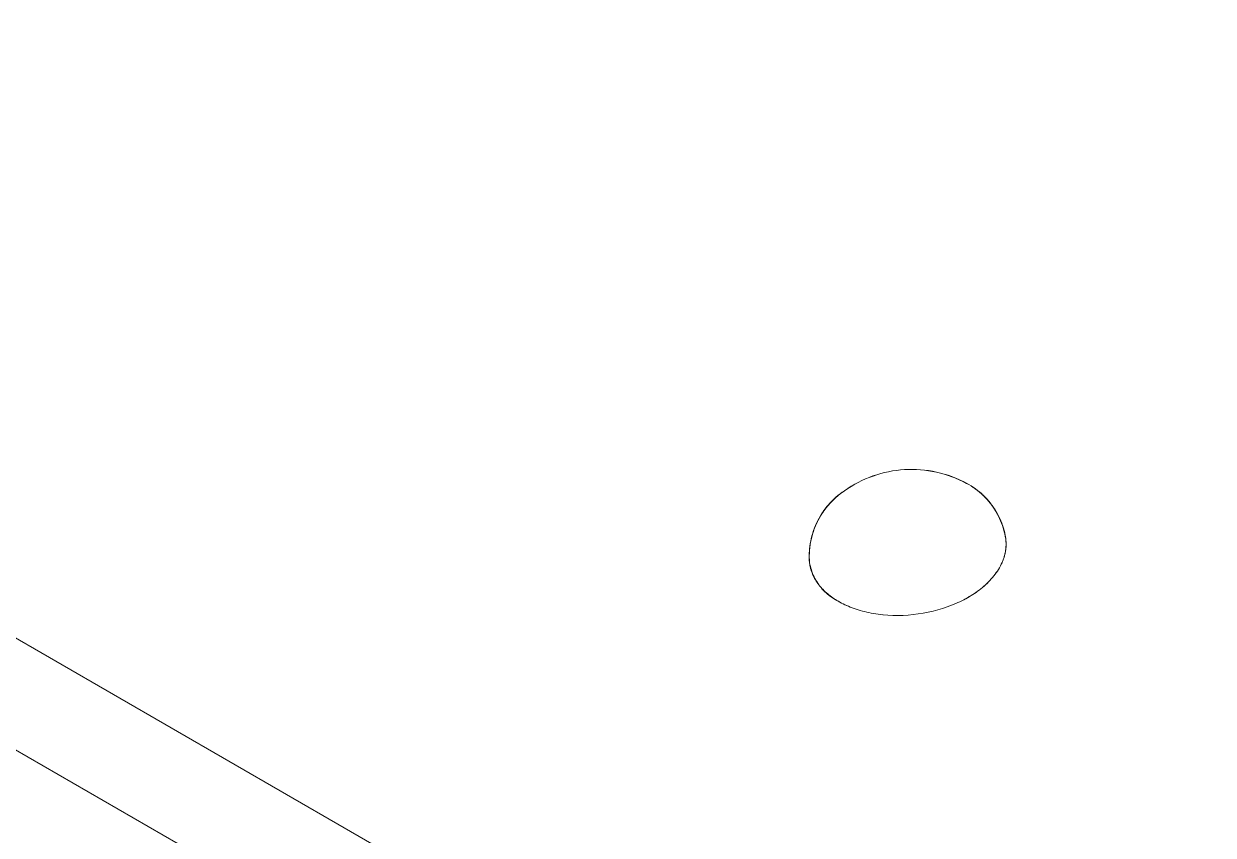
# Model space of a CAD drawing. Header units: inches. Extents: x -4 to 147, y -1 to 99.
# Drawn here: x 103.695 to 106.503, y 57.989 to 59.906 of the extents above; entities that cross this region are included whole.
import ezdxf

# ---------------------------------------------------------------- set-up
doc = ezdxf.new("R2010")
doc.units = ezdxf.units.IN
doc.layers.add('ZANO_R', color=7, linetype='Continuous', lineweight=0)

msp = doc.modelspace()

# ---------------------------------------------------------------- linework, layer by layer
at = {"layer": 'ZANO_R'}
for p, q in [((101.16191, 59.90562), (140.32734, 37.29345)), ((100.96461, 59.75549), (107.34493, 56.07181)), ((105.70009, 58.83736), (105.70911, 58.84037)), ((105.70009, 58.83736), (105.70911, 58.84037)), ((105.70009, 58.83736), (105.70911, 58.84037)), ((105.70009, 58.83736), (105.70911, 58.84037)), ((105.70027, 58.83731), (105.70928, 58.84032)), ((105.70027, 58.83731), (105.70928, 58.84032)), ((105.70911, 58.84037), (105.71823, 58.84306)), ((105.70911, 58.84037), (105.71823, 58.84306)), ((105.70911, 58.84037), (105.71823, 58.84306)), ((105.70911, 58.84037), (105.71823, 58.84306)), ((105.70928, 58.84032), (105.7184, 58.84301)), ((105.70928, 58.84032), (105.7184, 58.84301)), ((105.71823, 58.84306), (105.72743, 58.84543)), ((105.71823, 58.84306), (105.72743, 58.84543)), ((105.71823, 58.84306), (105.72743, 58.84543)), ((105.71823, 58.84306), (105.72743, 58.84543)), ((105.7184, 58.84301), (105.7276, 58.84538)), ((105.7184, 58.84301), (105.7276, 58.84538)), ((105.72743, 58.84543), (105.73671, 58.84749)), ((105.72743, 58.84543), (105.73671, 58.84749)), ((105.72743, 58.84543), (105.73671, 58.84749)), ((105.72743, 58.84543), (105.73671, 58.84749)), ((105.7276, 58.84538), (105.73689, 58.84743)), ((105.7276, 58.84538), (105.73689, 58.84743)), ((105.73671, 58.84749), (105.74606, 58.84921)), ((105.73671, 58.84749), (105.74606, 58.84921)), ((105.73671, 58.84749), (105.74606, 58.84921)), ((105.73671, 58.84749), (105.74606, 58.84921)), ((105.73689, 58.84743), (105.74623, 58.84916)), ((105.73689, 58.84743), (105.74623, 58.84916)), ((105.74606, 58.84921), (105.75546, 58.85061)), ((105.74606, 58.84921), (105.75546, 58.85061)), ((105.74606, 58.84921), (105.75546, 58.85061)), ((105.74606, 58.84921), (105.75546, 58.85061)), ((105.74623, 58.84916), (105.75563, 58.85056)), ((105.74623, 58.84916), (105.75563, 58.85056)), ((105.75546, 58.85061), (105.7649, 58.85169)), ((105.75546, 58.85061), (105.7649, 58.85169)), ((105.75546, 58.85061), (105.7649, 58.85169)), ((105.75546, 58.85061), (105.7649, 58.85169)), ((105.75563, 58.85056), (105.76508, 58.85163)), ((105.75563, 58.85056), (105.76508, 58.85163)), ((105.7649, 58.85169), (105.77438, 58.85243)), ((105.7649, 58.85169), (105.77438, 58.85243)), ((105.7649, 58.85169), (105.77438, 58.85243)), ((105.7649, 58.85169), (105.77438, 58.85243)), ((105.76508, 58.85163), (105.77455, 58.85238)), ((105.76508, 58.85163), (105.77455, 58.85238)), ((105.77438, 58.85243), (105.78388, 58.85284)), ((105.77438, 58.85243), (105.78388, 58.85284)), ((105.77438, 58.85243), (105.78388, 58.85284)), ((105.77438, 58.85243), (105.78388, 58.85284)), ((105.77455, 58.85238), (105.78405, 58.85279)), ((105.77455, 58.85238), (105.78405, 58.85279)), ((105.78388, 58.85284), (105.79338, 58.85293)), ((105.78388, 58.85284), (105.79338, 58.85293)), ((105.78388, 58.85284), (105.79338, 58.85293)), ((105.78388, 58.85284), (105.79338, 58.85293)), ((105.78405, 58.85279), (105.79356, 58.85287)), ((105.78405, 58.85279), (105.79356, 58.85287)), ((105.79338, 58.85293), (105.80288, 58.85268)), ((105.79338, 58.85293), (105.80288, 58.85268)), ((105.79338, 58.85293), (105.80288, 58.85268)), ((105.79338, 58.85293), (105.80288, 58.85268)), ((105.79356, 58.85287), (105.80306, 58.85263)), ((105.79356, 58.85287), (105.80306, 58.85263)), ((105.80288, 58.85268), (105.81237, 58.8521)), ((105.80288, 58.85268), (105.81237, 58.8521)), ((105.80288, 58.85268), (105.81237, 58.8521)), ((105.80288, 58.85268), (105.81237, 58.8521)), ((105.80306, 58.85263), (105.81254, 58.85205)), ((105.80306, 58.85263), (105.81254, 58.85205)), ((105.81237, 58.8521), (105.82183, 58.85119)), ((105.81237, 58.8521), (105.82183, 58.85119)), ((105.81237, 58.8521), (105.82183, 58.85119)), ((105.81237, 58.8521), (105.82183, 58.85119)), ((105.81254, 58.85205), (105.82201, 58.85114)), ((105.81254, 58.85205), (105.82201, 58.85114)), ((105.82183, 58.85119), (105.83126, 58.84996)), ((105.82183, 58.85119), (105.83126, 58.84996)), ((105.82183, 58.85119), (105.83126, 58.84996)), ((105.82183, 58.85119), (105.83126, 58.84996)), ((105.82201, 58.85114), (105.83143, 58.8499)), ((105.82201, 58.85114), (105.83143, 58.8499)), ((105.83126, 58.84996), (105.84063, 58.84839)), ((105.83126, 58.84996), (105.84063, 58.84839)), ((105.83126, 58.84996), (105.84063, 58.84839)), ((105.83126, 58.84996), (105.84063, 58.84839)), ((105.83143, 58.8499), (105.84081, 58.84834)), ((105.83143, 58.8499), (105.84081, 58.84834)), ((105.84063, 58.84839), (105.84995, 58.8465)), ((105.84063, 58.84839), (105.84995, 58.8465)), ((105.84063, 58.84839), (105.84995, 58.8465)), ((105.84063, 58.84839), (105.84995, 58.8465)), ((105.84081, 58.84834), (105.85012, 58.84645)), ((105.84081, 58.84834), (105.85012, 58.84645)), ((105.84995, 58.8465), (105.85919, 58.84429)), ((105.84995, 58.8465), (105.85919, 58.84429)), ((105.84995, 58.8465), (105.85919, 58.84429)), ((105.84995, 58.8465), (105.85919, 58.84429)), ((105.85012, 58.84645), (105.85937, 58.84424)), ((105.85012, 58.84645), (105.85937, 58.84424)), ((105.85919, 58.84429), (105.86835, 58.84176)), ((105.85919, 58.84429), (105.86835, 58.84176)), ((105.85919, 58.84429), (105.86835, 58.84176)), ((105.85919, 58.84429), (105.86835, 58.84176)), ((105.85937, 58.84424), (105.86853, 58.84171)), ((105.85937, 58.84424), (105.86853, 58.84171)), ((105.86835, 58.84176), (105.87742, 58.83891)), ((105.86835, 58.84176), (105.87742, 58.83891)), ((105.86835, 58.84176), (105.87742, 58.83891)), ((105.86835, 58.84176), (105.87742, 58.83891)), ((105.86853, 58.84171), (105.8776, 58.83886)), ((105.86853, 58.84171), (105.8776, 58.83886)), ((105.64065, 58.80784), (105.64867, 58.81293)), ((105.64065, 58.80784), (105.64867, 58.81293)), ((105.64065, 58.80784), (105.64867, 58.81293)), ((105.64065, 58.80784), (105.64867, 58.81293)), ((105.64082, 58.80778), (105.64885, 58.81288)), ((105.64082, 58.80778), (105.64885, 58.81288)), ((105.64867, 58.81293), (105.65687, 58.81774)), ((105.64867, 58.81293), (105.65687, 58.81774)), ((105.64867, 58.81293), (105.65687, 58.81774)), ((105.64867, 58.81293), (105.65687, 58.81774)), ((105.64885, 58.81288), (105.65705, 58.81769)), ((105.64885, 58.81288), (105.65705, 58.81769)), ((105.65687, 58.81774), (105.66523, 58.82226)), ((105.65687, 58.81774), (105.66523, 58.82226)), ((105.65687, 58.81774), (105.66523, 58.82226)), ((105.65687, 58.81774), (105.66523, 58.82226)), ((105.65705, 58.81769), (105.66541, 58.82221)), ((105.65705, 58.81769), (105.66541, 58.82221)), ((105.66523, 58.82226), (105.67375, 58.82649)), ((105.66523, 58.82226), (105.67375, 58.82649)), ((105.66523, 58.82226), (105.67375, 58.82649)), ((105.66523, 58.82226), (105.67375, 58.82649)), ((105.66541, 58.82221), (105.67392, 58.82644)), ((105.66541, 58.82221), (105.67392, 58.82644)), ((105.67375, 58.82649), (105.6824, 58.83042)), ((105.67375, 58.82649), (105.6824, 58.83042)), ((105.67375, 58.82649), (105.6824, 58.83042)), ((105.67375, 58.82649), (105.6824, 58.83042)), ((105.67392, 58.82644), (105.68257, 58.83037)), ((105.67392, 58.82644), (105.68257, 58.83037)), ((105.6824, 58.83042), (105.69119, 58.83405)), ((105.6824, 58.83042), (105.69119, 58.83405)), ((105.6824, 58.83042), (105.69119, 58.83405)), ((105.6824, 58.83042), (105.69119, 58.83405)), ((105.68257, 58.83037), (105.69136, 58.83399)), ((105.68257, 58.83037), (105.69136, 58.83399)), ((105.69119, 58.83405), (105.70009, 58.83736)), ((105.69119, 58.83405), (105.70009, 58.83736)), ((105.69119, 58.83405), (105.70009, 58.83736)), ((105.69119, 58.83405), (105.70009, 58.83736)), ((105.69136, 58.83399), (105.70027, 58.83731)), ((105.69136, 58.83399), (105.70027, 58.83731)), ((105.87742, 58.83891), (105.88639, 58.83575)), ((105.87742, 58.83891), (105.88639, 58.83575)), ((105.87742, 58.83891), (105.88639, 58.83575)), ((105.87742, 58.83891), (105.88639, 58.83575)), ((105.8776, 58.83886), (105.88656, 58.8357)), ((105.8776, 58.83886), (105.88656, 58.8357)), ((105.88639, 58.83575), (105.89523, 58.83228)), ((105.88639, 58.83575), (105.89523, 58.83228)), ((105.88639, 58.83575), (105.89523, 58.83228)), ((105.88639, 58.83575), (105.89523, 58.83228)), ((105.88656, 58.8357), (105.89541, 58.83222)), ((105.88656, 58.8357), (105.89541, 58.83222)), ((105.89523, 58.83228), (105.90396, 58.8285)), ((105.89523, 58.83228), (105.90396, 58.8285)), ((105.89523, 58.83228), (105.90396, 58.8285)), ((105.89523, 58.83228), (105.90396, 58.8285)), ((105.89541, 58.83222), (105.90413, 58.82844)), ((105.89541, 58.83222), (105.90413, 58.82844)), ((105.90396, 58.8285), (105.91254, 58.82442)), ((105.90396, 58.8285), (105.91254, 58.82442)), ((105.90396, 58.8285), (105.91254, 58.82442)), ((105.90396, 58.8285), (105.91254, 58.82442)), ((105.90413, 58.82844), (105.91271, 58.82437)), ((105.90413, 58.82844), (105.91271, 58.82437)), ((105.91254, 58.82442), (105.92098, 58.82004)), ((105.91254, 58.82442), (105.92098, 58.82004)), ((105.91254, 58.82442), (105.92098, 58.82004)), ((105.91254, 58.82442), (105.92098, 58.82004)), ((105.91271, 58.82437), (105.92115, 58.81999)), ((105.91271, 58.82437), (105.92115, 58.81999)), ((105.92098, 58.82004), (105.92639, 58.81703)), ((105.92098, 58.82004), (105.9263, 58.81708)), ((105.92098, 58.82004), (105.92639, 58.81703)), ((105.92098, 58.82004), (105.92636, 58.81704)), ((105.92115, 58.81999), (105.92656, 58.81698)), ((105.92115, 58.81999), (105.92648, 58.81702)), ((105.9263, 58.81708), (105.93152, 58.81393)), ((105.92636, 58.81704), (105.93164, 58.81386)), ((105.92639, 58.81703), (105.93169, 58.81384)), ((105.92639, 58.81703), (105.93168, 58.81383)), ((105.92648, 58.81702), (105.93169, 58.81388)), ((105.92656, 58.81698), (105.93186, 58.81378)), ((105.93152, 58.81393), (105.93663, 58.81061)), ((105.93164, 58.81386), (105.93681, 58.81049)), ((105.93168, 58.81383), (105.93687, 58.81045)), ((105.93169, 58.81388), (105.9368, 58.81056)), ((105.93169, 58.81384), (105.93687, 58.81046)), ((105.93186, 58.81378), (105.93705, 58.81041)), ((105.60742, 58.78223), (105.61221, 58.78663)), ((105.6076, 58.78218), (105.61238, 58.78658)), ((105.60778, 58.78262), (105.6125, 58.78693)), ((105.60778, 58.78262), (105.6125, 58.78693)), ((105.60794, 58.78275), (105.61264, 58.78703)), ((105.60795, 58.78257), (105.61268, 58.78688)), ((105.61221, 58.78663), (105.61715, 58.79086)), ((105.61238, 58.78658), (105.61732, 58.7908)), ((105.6125, 58.78693), (105.61738, 58.79107)), ((105.6125, 58.78693), (105.61738, 58.79107)), ((105.61264, 58.78703), (105.61748, 58.79115)), ((105.61268, 58.78688), (105.61755, 58.79102)), ((105.61715, 58.79086), (105.62223, 58.79491)), ((105.61732, 58.7908), (105.6224, 58.79486)), ((105.61738, 58.79107), (105.62239, 58.79505)), ((105.61738, 58.79107), (105.62239, 58.79505)), ((105.61748, 58.79115), (105.62246, 58.79509)), ((105.61755, 58.79102), (105.62256, 58.795)), ((105.62223, 58.79491), (105.62745, 58.79878)), ((105.62239, 58.79505), (105.62753, 58.79885)), ((105.62239, 58.79505), (105.62753, 58.79885)), ((105.6224, 58.79486), (105.62763, 58.79873)), ((105.62246, 58.79509), (105.62757, 58.79887)), ((105.62256, 58.795), (105.62771, 58.79879)), ((105.62745, 58.79878), (105.6328, 58.80247)), ((105.62753, 58.79885), (105.6328, 58.80247)), ((105.62753, 58.79885), (105.6328, 58.80247)), ((105.62757, 58.79887), (105.6328, 58.80247)), ((105.62763, 58.79873), (105.63298, 58.80242)), ((105.62771, 58.79879), (105.63298, 58.80242)), ((105.6328, 58.80247), (105.64065, 58.80784)), ((105.6328, 58.80247), (105.64065, 58.80784)), ((105.6328, 58.80247), (105.64065, 58.80784)), ((105.6328, 58.80247), (105.64065, 58.80784)), ((105.63298, 58.80242), (105.64082, 58.80778)), ((105.63298, 58.80242), (105.64082, 58.80778)), ((105.93663, 58.81061), (105.94162, 58.80711)), ((105.9368, 58.81056), (105.9418, 58.80706)), ((105.93681, 58.81049), (105.94186, 58.80695)), ((105.93687, 58.81046), (105.94194, 58.80691)), ((105.93687, 58.81045), (105.94194, 58.8069)), ((105.93705, 58.81041), (105.94211, 58.80685)), ((105.94162, 58.80711), (105.94649, 58.80345)), ((105.9418, 58.80706), (105.94667, 58.8034)), ((105.94186, 58.80695), (105.94678, 58.80324)), ((105.94194, 58.80691), (105.94688, 58.80318)), ((105.94194, 58.8069), (105.94687, 58.80317)), ((105.94211, 58.80685), (105.94706, 58.80312)), ((105.94649, 58.80345), (105.95124, 58.79963)), ((105.94667, 58.8034), (105.95141, 58.79958)), ((105.94678, 58.80324), (105.95157, 58.79936)), ((105.94687, 58.80317), (105.95168, 58.79927)), ((105.94688, 58.80318), (105.95169, 58.79928)), ((105.94706, 58.80312), (105.95186, 58.79923)), ((105.95124, 58.79963), (105.95585, 58.79564)), ((105.95141, 58.79958), (105.95602, 58.79559)), ((105.95157, 58.79936), (105.95623, 58.79531)), ((105.95168, 58.79927), (105.95635, 58.79521)), ((105.95169, 58.79928), (105.95636, 58.79522)), ((105.95186, 58.79923), (105.95653, 58.79517)), ((105.95585, 58.79564), (105.96032, 58.7915)), ((105.95602, 58.79559), (105.96049, 58.79145)), ((105.95623, 58.79531), (105.96074, 58.79111)), ((105.95635, 58.79521), (105.96088, 58.79099)), ((105.95636, 58.79522), (105.96089, 58.791)), ((105.95653, 58.79517), (105.96106, 58.79095)), ((105.96032, 58.7915), (105.96465, 58.78722)), ((105.96049, 58.79145), (105.96482, 58.78716)), ((105.96074, 58.79111), (105.9651, 58.78676)), ((105.96088, 58.79099), (105.96525, 58.78661)), ((105.96089, 58.791), (105.96526, 58.78662)), ((105.96106, 58.79095), (105.96544, 58.78657)), ((105.96465, 58.78722), (105.96883, 58.78278)), ((105.96482, 58.78716), (105.969, 58.78273)), ((105.9651, 58.78676), (105.96932, 58.78225)), ((105.96525, 58.78661), (105.96947, 58.78209)), ((105.96526, 58.78662), (105.96949, 58.7821)), ((105.96544, 58.78657), (105.96966, 58.78205)), ((105.58216, 58.75261), (105.58593, 58.7579)), ((105.58234, 58.75256), (105.58611, 58.75785)), ((105.58278, 58.75359), (105.58652, 58.75877)), ((105.58278, 58.75359), (105.58652, 58.75877)), ((105.58295, 58.75353), (105.5867, 58.75872)), ((105.58306, 58.75396), (105.58679, 58.7591)), ((105.58593, 58.7579), (105.58989, 58.76306)), ((105.58611, 58.75785), (105.59006, 58.76301)), ((105.58652, 58.75877), (105.59044, 58.76383)), ((105.58652, 58.75877), (105.59044, 58.76383)), ((105.5867, 58.75872), (105.59061, 58.76378)), ((105.58679, 58.7591), (105.59069, 58.76412)), ((105.58989, 58.76306), (105.59402, 58.76808)), ((105.59006, 58.76301), (105.59419, 58.76803)), ((105.59044, 58.76383), (105.59453, 58.76875)), ((105.59044, 58.76383), (105.59453, 58.76875)), ((105.59061, 58.76378), (105.5947, 58.7687)), ((105.59069, 58.76412), (105.59476, 58.76899)), ((105.59402, 58.76808), (105.59832, 58.77295)), ((105.59419, 58.76803), (105.59849, 58.7729)), ((105.59453, 58.76875), (105.59878, 58.77352)), ((105.59453, 58.76875), (105.59878, 58.77352)), ((105.5947, 58.7687), (105.59896, 58.77347)), ((105.59476, 58.76899), (105.599, 58.77373)), ((105.59832, 58.77295), (105.60279, 58.77767)), ((105.59849, 58.7729), (105.60296, 58.77762)), ((105.59878, 58.77352), (105.6032, 58.77815)), ((105.59878, 58.77352), (105.6032, 58.77815)), ((105.59896, 58.77347), (105.60338, 58.7781)), ((105.599, 58.77373), (105.60339, 58.77832)), ((105.60279, 58.77767), (105.60742, 58.78223)), ((105.60296, 58.77762), (105.6076, 58.78218)), ((105.6032, 58.77815), (105.60778, 58.78262)), ((105.6032, 58.77815), (105.60778, 58.78262)), ((105.60338, 58.7781), (105.60795, 58.78257)), ((105.60339, 58.77832), (105.60794, 58.78275)), ((105.96883, 58.78278), (105.97286, 58.77821)), ((105.969, 58.78273), (105.97303, 58.77816)), ((105.96932, 58.78225), (105.97337, 58.77761)), ((105.96947, 58.78209), (105.97354, 58.77742)), ((105.96949, 58.7821), (105.97355, 58.77743)), ((105.96966, 58.78205), (105.97373, 58.77738)), ((105.97286, 58.77821), (105.97673, 58.7735)), ((105.97303, 58.77816), (105.9769, 58.77345)), ((105.97337, 58.77761), (105.97726, 58.77283)), ((105.97354, 58.77742), (105.97744, 58.77261)), ((105.97355, 58.77743), (105.97745, 58.77262)), ((105.97373, 58.77738), (105.97763, 58.77257)), ((105.97673, 58.7735), (105.98043, 58.76867)), ((105.9769, 58.77345), (105.98061, 58.76861)), ((105.97726, 58.77283), (105.98099, 58.76791)), ((105.97744, 58.77261), (105.98117, 58.76768)), ((105.97745, 58.77262), (105.98118, 58.76769)), ((105.97763, 58.77257), (105.98136, 58.76763)), ((105.98043, 58.76867), (105.98397, 58.76371)), ((105.98061, 58.76861), (105.98415, 58.76365)), ((105.98099, 58.76791), (105.98454, 58.76288)), ((105.98117, 58.76768), (105.98473, 58.76261)), ((105.98118, 58.76769), (105.98474, 58.76262)), ((105.98136, 58.76763), (105.98491, 58.76257)), ((105.98397, 58.76371), (105.98734, 58.75863)), ((105.98415, 58.76365), (105.98752, 58.75858)), ((105.98454, 58.76288), (105.98792, 58.75772)), ((105.98473, 58.76261), (105.98811, 58.75743)), ((105.98474, 58.76262), (105.98812, 58.75744)), ((105.98491, 58.76257), (105.98829, 58.75738)), ((105.98734, 58.75863), (105.99054, 58.75344)), ((105.98752, 58.75858), (105.99071, 58.75339)), ((105.98792, 58.75772), (105.99112, 58.75245)), ((105.98811, 58.75743), (105.9913, 58.75213)), ((105.98812, 58.75744), (105.99132, 58.75214)), ((105.98829, 58.75738), (105.99149, 58.75209)), ((105.5662, 58.72435), (105.56899, 58.73021)), ((105.56637, 58.72429), (105.56916, 58.73016)), ((105.56687, 58.72589), (105.56967, 58.73164)), ((105.56687, 58.72589), (105.56967, 58.73164)), ((105.56704, 58.72583), (105.56984, 58.73159)), ((105.56717, 58.72649), (105.56997, 58.7322)), ((105.56899, 58.73021), (105.57199, 58.73598)), ((105.56916, 58.73016), (105.57216, 58.73593)), ((105.56967, 58.73164), (105.57266, 58.73729)), ((105.56967, 58.73164), (105.57266, 58.73729)), ((105.56984, 58.73159), (105.57283, 58.73724)), ((105.56997, 58.7322), (105.57296, 58.7378)), ((105.57199, 58.73598), (105.57519, 58.74164)), ((105.57216, 58.73593), (105.57536, 58.74159)), ((105.57266, 58.73729), (105.57585, 58.74284)), ((105.57266, 58.73729), (105.57585, 58.74284)), ((105.57283, 58.73724), (105.57602, 58.74279)), ((105.57296, 58.7378), (105.57614, 58.7433)), ((105.57519, 58.74164), (105.57858, 58.74719)), ((105.57536, 58.74159), (105.57875, 58.74713)), ((105.57585, 58.74284), (105.57922, 58.74827)), ((105.57585, 58.74284), (105.57922, 58.74827)), ((105.57602, 58.74279), (105.57939, 58.74822)), ((105.57614, 58.7433), (105.57951, 58.74869)), ((105.57858, 58.74719), (105.58216, 58.75261)), ((105.57875, 58.74713), (105.58234, 58.75256)), ((105.57922, 58.74827), (105.58278, 58.75359)), ((105.57922, 58.74827), (105.58278, 58.75359)), ((105.57939, 58.74822), (105.58295, 58.75353)), ((105.57951, 58.74869), (105.58306, 58.75396)), ((105.99054, 58.75344), (105.99355, 58.74815)), ((105.99071, 58.75339), (105.99373, 58.74809)), ((105.99112, 58.75245), (105.99413, 58.74707)), ((105.9913, 58.75213), (105.99432, 58.74672)), ((105.99132, 58.75214), (105.99433, 58.74673)), ((105.99149, 58.75209), (105.99451, 58.74668)), ((105.99355, 58.74815), (105.99639, 58.74275)), ((105.99373, 58.74809), (105.99656, 58.7427)), ((105.99413, 58.74707), (105.99696, 58.74159)), ((105.99432, 58.74672), (105.99714, 58.74122)), ((105.99433, 58.74673), (105.99716, 58.74122)), ((105.99451, 58.74668), (105.99733, 58.74117)), ((105.99639, 58.74275), (105.99904, 58.73726)), ((105.99656, 58.7427), (105.99921, 58.73721)), ((105.99696, 58.74159), (105.99959, 58.73601)), ((105.99714, 58.74122), (105.99977, 58.73561)), ((105.99716, 58.74122), (105.99979, 58.73562)), ((105.99733, 58.74117), (105.99996, 58.73557)), ((105.99904, 58.73726), (106.0015, 58.73169)), ((105.99921, 58.73721), (106.00167, 58.73164)), ((105.99959, 58.73601), (106.00204, 58.73035)), ((105.99977, 58.73561), (106.00221, 58.72993)), ((105.99979, 58.73562), (106.00222, 58.72993)), ((105.99996, 58.73557), (106.0024, 58.72988)), ((106.0015, 58.73169), (106.00377, 58.72603)), ((106.00167, 58.73164), (106.00394, 58.72598)), ((106.00204, 58.73035), (106.00428, 58.72461)), ((106.00221, 58.72993), (106.00445, 58.72416)), ((106.00222, 58.72993), (106.00446, 58.72416)), ((106.0024, 58.72988), (106.00463, 58.72411)), ((105.55537, 58.69374), (105.55711, 58.70001)), ((105.55555, 58.69369), (105.55728, 58.69995)), ((105.55594, 58.69587), (105.55771, 58.70202)), ((105.55594, 58.69587), (105.55771, 58.70202)), ((105.55611, 58.69582), (105.55788, 58.70197)), ((105.55617, 58.69673), (105.55796, 58.70283)), ((105.55711, 58.70001), (105.55906, 58.70621)), ((105.55728, 58.69995), (105.55923, 58.70615)), ((105.55771, 58.70202), (105.55969, 58.7081)), ((105.55771, 58.70202), (105.55969, 58.7081)), ((105.55788, 58.70197), (105.55986, 58.70805)), ((105.55796, 58.70283), (105.55996, 58.70886)), ((105.55906, 58.70621), (105.56123, 58.71233)), ((105.55923, 58.70615), (105.5614, 58.71228)), ((105.55969, 58.7081), (105.56188, 58.71411)), ((105.55969, 58.7081), (105.56188, 58.71411)), ((105.55986, 58.70805), (105.56205, 58.71406)), ((105.55996, 58.70886), (105.56216, 58.71482)), ((105.56123, 58.71233), (105.56361, 58.71838)), ((105.5614, 58.71228), (105.56378, 58.71833)), ((105.56188, 58.71411), (105.56427, 58.72004)), ((105.56188, 58.71411), (105.56427, 58.72004)), ((105.56205, 58.71406), (105.56445, 58.71999)), ((105.56216, 58.71482), (105.56456, 58.7207)), ((105.56361, 58.71838), (105.5662, 58.72435)), ((105.56378, 58.71833), (105.56637, 58.72429)), ((105.56427, 58.72004), (105.56687, 58.72589)), ((105.56427, 58.72004), (105.56687, 58.72589)), ((105.56445, 58.71999), (105.56704, 58.72583)), ((105.56456, 58.7207), (105.56717, 58.72649)), ((106.00377, 58.72603), (106.00585, 58.7203)), ((106.00394, 58.72598), (106.00602, 58.72025)), ((106.00428, 58.72461), (106.00633, 58.7188)), ((106.00445, 58.72416), (106.00648, 58.71831)), ((106.00446, 58.72416), (106.00649, 58.71832)), ((106.00463, 58.72411), (106.00667, 58.71826)), ((106.00585, 58.7203), (106.00773, 58.71451)), ((106.00602, 58.72025), (106.0079, 58.71446)), ((106.00633, 58.7188), (106.00817, 58.71291)), ((106.00648, 58.71831), (106.00832, 58.7124)), ((106.00649, 58.71832), (106.00833, 58.7124)), ((106.00667, 58.71826), (106.0085, 58.71235)), ((106.00773, 58.71451), (106.00941, 58.70865)), ((106.0079, 58.71446), (106.00958, 58.7086)), ((106.00817, 58.71291), (106.00982, 58.70697)), ((106.00832, 58.7124), (106.00995, 58.70643)), ((106.00833, 58.7124), (106.00995, 58.70643)), ((106.0085, 58.71235), (106.01013, 58.70638)), ((106.00941, 58.70865), (106.01089, 58.70274)), ((106.00958, 58.7086), (106.01106, 58.70269)), ((106.00982, 58.70697), (106.01125, 58.70097)), ((106.00995, 58.70643), (106.01137, 58.70041)), ((106.00995, 58.70643), (106.01136, 58.70041)), ((106.01013, 58.70638), (106.01154, 58.70035)), ((106.01089, 58.70274), (106.01217, 58.69678)), ((106.01106, 58.70269), (106.01234, 58.69673)), ((106.01125, 58.70097), (106.01248, 58.69493)), ((106.01136, 58.70041), (106.01258, 58.69434)), ((106.01137, 58.70041), (106.01258, 58.69434)), ((106.01154, 58.70035), (106.01275, 58.69428)), ((105.5504, 58.66553), (105.55112, 58.67184)), ((105.55065, 58.66819), (105.55149, 58.67464)), ((105.55082, 58.66814), (105.55167, 58.67459)), ((105.55101, 58.67079), (105.55191, 58.67712)), ((105.55101, 58.67079), (105.55191, 58.67712)), ((105.55112, 58.67184), (105.55207, 58.67812)), ((105.55118, 58.67073), (105.55209, 58.67707)), ((105.55149, 58.67464), (105.55257, 58.68105)), ((105.55167, 58.67459), (105.55274, 58.681)), ((105.55191, 58.67712), (105.55304, 58.68341)), ((105.55191, 58.67712), (105.55304, 58.68341)), ((105.55207, 58.67812), (105.55322, 58.68437)), ((105.55209, 58.67707), (105.55321, 58.68336)), ((105.55257, 58.68105), (105.55386, 58.68742)), ((105.55274, 58.681), (105.55403, 58.68737)), ((105.55304, 58.68341), (105.55438, 58.68967)), ((105.55304, 58.68341), (105.55438, 58.68967)), ((105.55321, 58.68336), (105.55456, 58.68962)), ((105.55322, 58.68437), (105.55459, 58.69058)), ((105.55386, 58.68742), (105.55537, 58.69374)), ((105.55403, 58.68737), (105.55555, 58.69369)), ((105.55438, 58.68967), (105.55594, 58.69587)), ((105.55438, 58.68967), (105.55594, 58.69587)), ((105.55456, 58.68962), (105.55611, 58.69582)), ((105.55459, 58.69058), (105.55617, 58.69673)), ((106.01217, 58.69678), (106.01325, 58.69078)), ((106.01234, 58.69673), (106.01342, 58.69073)), ((106.01248, 58.69493), (106.0135, 58.68885)), ((106.01258, 58.69434), (106.01357, 58.68823)), ((106.01258, 58.69434), (106.01357, 58.68823)), ((106.01275, 58.69428), (106.01375, 58.68818)), ((106.01381, 58.68612), (106.01357, 58.68823)), ((106.01381, 58.68612), (106.01357, 58.68823)), ((106.01375, 58.68818), (106.01398, 58.68606)), ((106.01399, 58.684), (106.01381, 58.68612)), ((106.01399, 58.684), (106.01381, 58.68612)), ((106.01398, 58.68606), (106.01416, 58.68394)), ((106.01413, 58.68187), (106.01399, 58.684)), ((106.01413, 58.68187), (106.01399, 58.684)), ((106.01399, 58.66905), (106.01413, 58.67119)), ((106.01399, 58.66905), (106.01413, 58.67119)), ((106.01422, 58.67974), (106.01413, 58.68187)), ((106.01422, 58.67974), (106.01413, 58.68187)), ((106.01413, 58.67119), (106.01422, 58.67334)), ((106.01413, 58.67119), (106.01422, 58.67334)), ((106.01416, 58.68394), (106.0143, 58.68182)), ((106.01431, 58.67114), (106.01417, 58.669)), ((106.01427, 58.67761), (106.01422, 58.67974)), ((106.01427, 58.67761), (106.01422, 58.67974)), ((106.01422, 58.67334), (106.01427, 58.67547)), ((106.01422, 58.67334), (106.01427, 58.67547)), ((106.01427, 58.67547), (106.01427, 58.67761)), ((106.01427, 58.67547), (106.01427, 58.67761)), ((106.0143, 58.68182), (106.0144, 58.67969)), ((106.0144, 58.67328), (106.01431, 58.67114)), ((106.0144, 58.67969), (106.01444, 58.67756)), ((106.01444, 58.67542), (106.0144, 58.67328)), ((106.01444, 58.67756), (106.01444, 58.67542)), ((105.54946, 58.64874), (105.54963, 58.65524)), ((105.54952, 58.64224), (105.54946, 58.64874)), ((105.54951, 58.6465), (105.54959, 58.65285)), ((105.54965, 58.64014), (105.54951, 58.6465)), ((105.54956, 58.64526), (105.54959, 58.65166)), ((105.54956, 58.64526), (105.54959, 58.65166)), ((105.54975, 58.63887), (105.54956, 58.64526)), ((105.54975, 58.63887), (105.54956, 58.64526)), ((105.54959, 58.65285), (105.54989, 58.6592)), ((105.54959, 58.65166), (105.54984, 58.65805)), ((105.54959, 58.65166), (105.54984, 58.65805)), ((105.54963, 58.65524), (105.55003, 58.66172)), ((105.54964, 58.64869), (105.5498, 58.65518)), ((105.54969, 58.64219), (105.54964, 58.64869)), ((105.54974, 58.64521), (105.54977, 58.65161)), ((105.54993, 58.63882), (105.54974, 58.64521)), ((105.54977, 58.65161), (105.55002, 58.658)), ((105.5498, 58.65518), (105.5502, 58.66167)), ((105.54984, 58.65805), (105.55031, 58.66443)), ((105.54984, 58.65805), (105.55031, 58.66443)), ((105.54989, 58.6592), (105.5504, 58.66553)), ((105.55002, 58.658), (105.55049, 58.66438)), ((105.55003, 58.66172), (105.55065, 58.66819)), ((105.5502, 58.66167), (105.55082, 58.66814)), ((105.55031, 58.66443), (105.55101, 58.67079)), ((105.55031, 58.66443), (105.55101, 58.67079)), ((105.55049, 58.66438), (105.55118, 58.67073)), ((106.00809, 58.64134), (106.00881, 58.64344)), ((106.00809, 58.64134), (106.00881, 58.64344)), ((106.00898, 58.64339), (106.00826, 58.64129)), ((106.00881, 58.64344), (106.00948, 58.64556)), ((106.00881, 58.64344), (106.00948, 58.64556)), ((106.00966, 58.6455), (106.00898, 58.64339)), ((106.00948, 58.64556), (106.01012, 58.64768)), ((106.00948, 58.64556), (106.01012, 58.64768)), ((106.01029, 58.64762), (106.00966, 58.6455)), ((106.01012, 58.64768), (106.01071, 58.6498)), ((106.01012, 58.64768), (106.01071, 58.6498)), ((106.01088, 58.64975), (106.01029, 58.64762)), ((106.01071, 58.6498), (106.01125, 58.65193)), ((106.01071, 58.6498), (106.01125, 58.65193)), ((106.01142, 58.65188), (106.01088, 58.64975)), ((106.01125, 58.65193), (106.01175, 58.65406)), ((106.01125, 58.65193), (106.01175, 58.65406)), ((106.01193, 58.65401), (106.01142, 58.65188)), ((106.01175, 58.65406), (106.01221, 58.6562)), ((106.01175, 58.65406), (106.01221, 58.6562)), ((106.01238, 58.65614), (106.01193, 58.65401)), ((106.01221, 58.6562), (106.01262, 58.65834)), ((106.01221, 58.6562), (106.01262, 58.65834)), ((106.01279, 58.65828), (106.01238, 58.65614)), ((106.01262, 58.65834), (106.01299, 58.66048)), ((106.01262, 58.65834), (106.01299, 58.66048)), ((106.01316, 58.66042), (106.01279, 58.65828)), ((106.01299, 58.66048), (106.01331, 58.66262)), ((106.01299, 58.66048), (106.01331, 58.66262)), ((106.01348, 58.66257), (106.01316, 58.66042)), ((106.01331, 58.66262), (106.01358, 58.66476)), ((106.01331, 58.66262), (106.01358, 58.66476)), ((106.01376, 58.66471), (106.01348, 58.66257)), ((106.01358, 58.66476), (106.01381, 58.66691)), ((106.01358, 58.66476), (106.01381, 58.66691)), ((106.01398, 58.66685), (106.01376, 58.66471)), ((106.01381, 58.66691), (106.01399, 58.66905)), ((106.01381, 58.66691), (106.01399, 58.66905)), ((106.01417, 58.669), (106.01398, 58.66685)), ((105.5498, 58.63574), (105.54952, 58.64224)), ((105.55001, 58.6338), (105.54965, 58.64014)), ((105.54998, 58.63569), (105.54969, 58.64219)), ((105.55016, 58.63248), (105.54975, 58.63887)), ((105.55016, 58.63248), (105.54975, 58.63887)), ((105.55034, 58.63243), (105.54993, 58.63882)), ((105.55016, 58.63248), (105.55039, 58.63072)), ((105.55016, 58.63248), (105.55039, 58.63072)), ((105.55117, 58.62814), (105.55034, 58.63243)), ((105.55039, 58.63072), (105.55065, 58.62896)), ((105.55039, 58.63072), (105.55065, 58.62896)), ((105.55065, 58.62896), (105.55094, 58.62721)), ((105.55065, 58.62896), (105.55094, 58.62721)), ((105.55094, 58.62721), (105.55127, 58.62546)), ((105.55094, 58.62721), (105.55127, 58.62546)), ((105.55215, 58.62388), (105.55117, 58.62814)), ((105.55127, 58.62546), (105.55162, 58.62372)), ((105.55127, 58.62546), (105.55162, 58.62372)), ((105.55162, 58.62372), (105.55201, 58.62199)), ((105.55162, 58.62372), (105.55201, 58.62199)), ((105.55201, 58.62199), (105.55243, 58.62026)), ((105.55201, 58.62199), (105.55243, 58.62026)), ((105.55328, 58.61966), (105.55215, 58.62388)), ((105.55243, 58.62026), (105.55288, 58.61854)), ((105.55243, 58.62026), (105.55288, 58.61854)), ((105.55288, 58.61854), (105.55336, 58.61682)), ((105.55288, 58.61854), (105.55336, 58.61682)), ((105.55455, 58.61548), (105.55328, 58.61966)), ((105.55336, 58.61682), (105.55387, 58.61512)), ((105.55336, 58.61682), (105.55387, 58.61512)), ((105.55387, 58.61512), (105.55441, 58.61342)), ((105.55387, 58.61512), (105.55441, 58.61342)), ((105.55597, 58.61135), (105.55455, 58.61548)), ((105.99379, 58.61286), (105.99629, 58.61678)), ((105.99379, 58.61286), (105.99629, 58.61678)), ((105.99646, 58.61673), (105.99396, 58.6128)), ((105.99629, 58.61678), (105.99864, 58.62076)), ((105.99629, 58.61678), (105.99864, 58.62076)), ((105.99881, 58.62071), (105.99646, 58.61673)), ((105.99864, 58.62076), (106.00085, 58.6248)), ((105.99864, 58.62076), (106.00085, 58.6248)), ((106.00102, 58.62474), (105.99881, 58.62071)), ((106.00085, 58.6248), (106.0029, 58.62887)), ((106.00085, 58.6248), (106.0029, 58.62887)), ((106.00307, 58.62882), (106.00102, 58.62474)), ((106.0029, 58.62887), (106.00387, 58.63093)), ((106.0029, 58.62887), (106.00387, 58.63093)), ((106.00404, 58.63088), (106.00307, 58.62882)), ((106.00387, 58.63093), (106.00479, 58.63299)), ((106.00387, 58.63093), (106.00479, 58.63299)), ((106.00497, 58.63294), (106.00404, 58.63088)), ((106.00479, 58.63299), (106.00568, 58.63507)), ((106.00479, 58.63299), (106.00568, 58.63507)), ((106.00585, 58.63501), (106.00497, 58.63294)), ((106.00568, 58.63507), (106.00652, 58.63715)), ((106.00568, 58.63507), (106.00652, 58.63715)), ((106.0067, 58.6371), (106.00585, 58.63501)), ((106.00652, 58.63715), (106.00733, 58.63924)), ((106.00652, 58.63715), (106.00733, 58.63924)), ((106.0075, 58.63919), (106.0067, 58.6371)), ((106.00733, 58.63924), (106.00809, 58.64134)), ((106.00733, 58.63924), (106.00809, 58.64134)), ((106.00826, 58.64129), (106.0075, 58.63919)), ((105.55441, 58.61342), (105.55498, 58.61173)), ((105.55441, 58.61342), (105.55498, 58.61173)), ((105.55498, 58.61173), (105.55622, 58.60838)), ((105.55498, 58.61173), (105.55622, 58.60838)), ((105.55753, 58.60726), (105.55597, 58.61135)), ((105.55622, 58.60838), (105.55757, 58.60507)), ((105.55622, 58.60838), (105.55757, 58.60507)), ((105.55922, 58.60324), (105.55753, 58.60726)), ((105.55757, 58.60507), (105.55904, 58.60179)), ((105.55757, 58.60507), (105.55904, 58.60179)), ((105.55904, 58.60179), (105.56062, 58.59856)), ((105.55904, 58.60179), (105.56062, 58.59856)), ((105.56106, 58.59927), (105.55922, 58.60324)), ((105.56062, 58.59856), (105.56232, 58.59537)), ((105.56062, 58.59856), (105.56232, 58.59537)), ((105.56303, 58.59537), (105.56106, 58.59927)), ((105.56232, 58.59537), (105.56412, 58.59223)), ((105.56232, 58.59537), (105.56412, 58.59223)), ((105.56514, 58.59155), (105.56303, 58.59537)), ((105.56412, 58.59223), (105.56603, 58.58913)), ((105.56412, 58.59223), (105.56603, 58.58913)), ((105.56738, 58.58779), (105.56514, 58.59155)), ((105.56603, 58.58913), (105.56804, 58.58609)), ((105.56603, 58.58913), (105.56804, 58.58609)), ((105.56975, 58.58412), (105.56738, 58.58779)), ((105.96929, 58.58374), (105.97274, 58.58713)), ((105.96929, 58.58374), (105.97274, 58.58713)), ((105.97291, 58.58708), (105.96946, 58.58369)), ((105.97274, 58.58713), (105.97609, 58.5906)), ((105.97274, 58.58713), (105.97609, 58.5906)), ((105.97626, 58.59055), (105.97291, 58.58708)), ((105.97609, 58.5906), (105.97933, 58.59414)), ((105.97609, 58.5906), (105.97933, 58.59414)), ((105.9795, 58.59408), (105.97626, 58.59055)), ((105.97933, 58.59414), (105.98247, 58.59775)), ((105.97933, 58.59414), (105.98247, 58.59775)), ((105.98264, 58.5977), (105.9795, 58.59408)), ((105.98247, 58.59775), (105.98548, 58.60143)), ((105.98247, 58.59775), (105.98548, 58.60143)), ((105.98566, 58.60138), (105.98264, 58.5977)), ((105.98548, 58.60143), (105.98838, 58.60517)), ((105.98548, 58.60143), (105.98838, 58.60517)), ((105.98856, 58.60512), (105.98566, 58.60138)), ((105.98838, 58.60517), (105.99115, 58.60898)), ((105.98838, 58.60517), (105.99115, 58.60898)), ((105.99133, 58.60893), (105.98856, 58.60512)), ((105.99115, 58.60898), (105.99379, 58.61286)), ((105.99115, 58.60898), (105.99379, 58.61286)), ((105.99396, 58.6128), (105.99133, 58.60893)), ((105.56804, 58.58609), (105.57016, 58.5831)), ((105.56804, 58.58609), (105.57016, 58.5831)), ((105.57224, 58.58053), (105.56975, 58.58412)), ((105.57016, 58.5831), (105.57237, 58.58016)), ((105.57016, 58.5831), (105.57237, 58.58016)), ((105.57485, 58.57703), (105.57224, 58.58053)), ((105.57237, 58.58016), (105.57467, 58.57728)), ((105.57237, 58.58016), (105.57467, 58.57728)), ((105.57467, 58.57728), (105.57707, 58.57445)), ((105.57467, 58.57728), (105.57707, 58.57445)), ((105.57759, 58.57362), (105.57485, 58.57703)), ((105.57707, 58.57445), (105.57955, 58.57168)), ((105.57707, 58.57445), (105.57955, 58.57168)), ((105.58044, 58.5703), (105.57759, 58.57362)), ((105.57955, 58.57168), (105.58212, 58.56897)), ((105.57955, 58.57168), (105.58212, 58.56897)), ((105.5834, 58.56709), (105.58044, 58.5703)), ((105.58212, 58.56897), (105.58477, 58.56632)), ((105.58212, 58.56897), (105.58477, 58.56632)), ((105.58647, 58.56399), (105.5834, 58.56709)), ((105.58477, 58.56632), (105.5875, 58.56373)), ((105.58477, 58.56632), (105.5875, 58.56373)), ((105.58965, 58.56099), (105.58647, 58.56399)), ((105.5875, 58.56373), (105.5903, 58.56121)), ((105.5875, 58.56373), (105.5903, 58.56121)), ((105.59293, 58.5581), (105.58965, 58.56099)), ((105.5903, 58.56121), (105.59317, 58.55874)), ((105.5903, 58.56121), (105.59317, 58.55874)), ((105.59317, 58.55874), (105.5961, 58.55634)), ((105.59317, 58.55874), (105.5961, 58.55634)), ((105.93553, 58.55731), (105.93943, 58.55987)), ((105.93553, 58.55731), (105.93943, 58.55987)), ((105.9396, 58.55982), (105.9357, 58.55725)), ((105.93943, 58.55987), (105.94322, 58.56246)), ((105.93943, 58.55987), (105.94322, 58.56246)), ((105.94339, 58.56241), (105.9396, 58.55982)), ((105.94322, 58.56246), (105.94689, 58.56508)), ((105.94322, 58.56246), (105.94689, 58.56508)), ((105.94706, 58.56503), (105.94339, 58.56241)), ((105.94689, 58.56508), (105.9508, 58.56799)), ((105.94689, 58.56508), (105.9508, 58.56799)), ((105.95097, 58.56793), (105.94706, 58.56503)), ((105.9508, 58.56799), (105.95464, 58.57097)), ((105.9508, 58.56799), (105.95464, 58.57097)), ((105.95482, 58.57092), (105.95097, 58.56793)), ((105.95464, 58.57097), (105.95842, 58.57405)), ((105.95464, 58.57097), (105.95842, 58.57405)), ((105.9586, 58.57399), (105.95482, 58.57092)), ((105.95842, 58.57405), (105.96213, 58.5772)), ((105.95842, 58.57405), (105.96213, 58.5772)), ((105.9623, 58.57715), (105.9586, 58.57399)), ((105.96213, 58.5772), (105.96575, 58.58043)), ((105.96213, 58.5772), (105.96575, 58.58043)), ((105.96592, 58.58038), (105.9623, 58.57715)), ((105.96575, 58.58043), (105.96929, 58.58374)), ((105.96575, 58.58043), (105.96929, 58.58374)), ((105.96946, 58.58369), (105.96592, 58.58038)), ((105.59631, 58.55532), (105.59293, 58.5581)), ((105.5961, 58.55634), (105.5991, 58.554)), ((105.5961, 58.55634), (105.5991, 58.554)), ((105.59978, 58.55267), (105.59631, 58.55532)), ((105.5991, 58.554), (105.60216, 58.55173)), ((105.5991, 58.554), (105.60216, 58.55173)), ((105.60334, 58.55014), (105.59978, 58.55267)), ((105.60216, 58.55173), (105.60527, 58.54952)), ((105.60216, 58.55173), (105.60527, 58.54952)), ((105.60699, 58.54773), (105.60334, 58.55014)), ((105.60527, 58.54952), (105.60844, 58.54738)), ((105.60527, 58.54952), (105.60844, 58.54738)), ((105.61071, 58.54545), (105.60699, 58.54773)), ((105.60844, 58.54738), (105.61166, 58.5453)), ((105.60844, 58.54738), (105.61166, 58.5453)), ((105.61452, 58.5433), (105.61071, 58.54545)), ((105.61166, 58.5453), (105.61492, 58.54328)), ((105.61166, 58.5453), (105.61492, 58.54328)), ((105.61839, 58.54128), (105.61452, 58.5433)), ((105.61492, 58.54328), (105.61822, 58.54133)), ((105.61492, 58.54328), (105.61822, 58.54133)), ((105.61822, 58.54133), (105.62192, 58.53925)), ((105.61822, 58.54133), (105.62192, 58.53925)), ((105.6221, 58.53919), (105.61839, 58.54128)), ((105.62192, 58.53925), (105.62574, 58.5372)), ((105.62192, 58.53925), (105.62574, 58.5372)), ((105.62591, 58.53715), (105.6221, 58.53919)), ((105.62574, 58.5372), (105.62967, 58.5352)), ((105.62574, 58.5372), (105.62967, 58.5352)), ((105.62984, 58.53515), (105.62591, 58.53715)), ((105.62967, 58.5352), (105.63371, 58.53325)), ((105.62967, 58.5352), (105.63371, 58.53325)), ((105.63388, 58.5332), (105.62984, 58.53515)), ((105.63371, 58.53325), (105.63786, 58.53135)), ((105.63371, 58.53325), (105.63786, 58.53135)), ((105.63804, 58.5313), (105.63388, 58.5332)), ((105.63786, 58.53135), (105.64213, 58.5295)), ((105.63786, 58.53135), (105.64213, 58.5295)), ((105.6423, 58.52945), (105.63804, 58.5313)), ((105.87507, 58.52796), (105.88546, 58.53185)), ((105.87507, 58.52796), (105.88546, 58.53185)), ((105.88564, 58.5318), (105.87524, 58.52791)), ((105.88546, 58.53185), (105.89549, 58.53601)), ((105.88546, 58.53185), (105.89549, 58.53601)), ((105.89566, 58.53596), (105.88564, 58.5318)), ((105.89549, 58.53601), (105.90036, 58.53818)), ((105.89549, 58.53601), (105.90036, 58.53818)), ((105.90053, 58.53813), (105.89566, 58.53596)), ((105.90036, 58.53818), (105.90513, 58.5404)), ((105.90036, 58.53818), (105.90513, 58.5404)), ((105.9053, 58.54035), (105.90053, 58.53813)), ((105.90513, 58.5404), (105.9098, 58.54268)), ((105.90513, 58.5404), (105.9098, 58.54268)), ((105.90997, 58.54263), (105.9053, 58.54035)), ((105.9098, 58.54268), (105.91436, 58.54501)), ((105.9098, 58.54268), (105.91436, 58.54501)), ((105.91453, 58.54496), (105.90997, 58.54263)), ((105.91436, 58.54501), (105.91881, 58.54739)), ((105.91436, 58.54501), (105.91881, 58.54739)), ((105.91899, 58.54734), (105.91453, 58.54496)), ((105.91881, 58.54739), (105.92316, 58.54981)), ((105.91881, 58.54739), (105.92316, 58.54981)), ((105.92333, 58.54976), (105.91899, 58.54734)), ((105.92316, 58.54981), (105.92739, 58.55227)), ((105.92316, 58.54981), (105.92739, 58.55227)), ((105.92757, 58.55222), (105.92333, 58.54976)), ((105.92739, 58.55227), (105.93152, 58.55477)), ((105.92739, 58.55227), (105.93152, 58.55477)), ((105.93169, 58.55472), (105.92757, 58.55222)), ((105.93152, 58.55477), (105.93553, 58.55731)), ((105.93152, 58.55477), (105.93553, 58.55731)), ((105.9357, 58.55725), (105.93169, 58.55472)), ((105.64213, 58.5295), (105.6465, 58.52771)), ((105.64213, 58.5295), (105.6465, 58.52771)), ((105.64667, 58.52766), (105.6423, 58.52945)), ((105.6465, 58.52771), (105.65098, 58.52598)), ((105.6465, 58.52771), (105.65098, 58.52598)), ((105.65115, 58.52593), (105.64667, 58.52766)), ((105.65098, 58.52598), (105.65557, 58.52431)), ((105.65098, 58.52598), (105.65557, 58.52431)), ((105.65574, 58.52426), (105.65115, 58.52593)), ((105.65557, 58.52431), (105.66026, 58.52271)), ((105.65557, 58.52431), (105.66026, 58.52271)), ((105.66043, 58.52266), (105.65574, 58.52426)), ((105.66026, 58.52271), (105.66505, 58.52118)), ((105.66026, 58.52271), (105.66505, 58.52118)), ((105.66523, 58.52112), (105.66043, 58.52266)), ((105.66505, 58.52118), (105.66994, 58.51971)), ((105.66505, 58.52118), (105.66994, 58.51971)), ((105.67012, 58.51966), (105.66523, 58.52112)), ((105.66994, 58.51971), (105.67493, 58.51832)), ((105.66994, 58.51971), (105.67493, 58.51832)), ((105.67511, 58.51827), (105.67012, 58.51966)), ((105.67493, 58.51832), (105.68002, 58.51701)), ((105.67493, 58.51832), (105.68002, 58.51701)), ((105.68019, 58.51695), (105.67511, 58.51827)), ((105.68002, 58.51701), (105.68519, 58.51577)), ((105.68002, 58.51701), (105.68519, 58.51577)), ((105.68537, 58.51572), (105.68019, 58.51695)), ((105.68519, 58.51577), (105.69045, 58.51462)), ((105.68519, 58.51577), (105.69045, 58.51462)), ((105.69063, 58.51457), (105.68537, 58.51572)), ((105.69045, 58.51462), (105.6958, 58.51355)), ((105.69045, 58.51462), (105.6958, 58.51355)), ((105.69597, 58.5135), (105.69063, 58.51457)), ((105.6958, 58.51355), (105.70122, 58.51257)), ((105.6958, 58.51355), (105.70122, 58.51257)), ((105.7014, 58.51251), (105.69597, 58.5135)), ((105.70122, 58.51257), (105.70672, 58.51167)), ((105.70122, 58.51257), (105.70672, 58.51167)), ((105.7069, 58.51162), (105.7014, 58.51251)), ((105.70672, 58.51167), (105.7123, 58.51087)), ((105.70672, 58.51167), (105.7123, 58.51087)), ((105.71247, 58.51082), (105.7069, 58.51162)), ((105.7123, 58.51087), (105.71793, 58.51016)), ((105.7123, 58.51087), (105.71793, 58.51016)), ((105.71811, 58.51011), (105.71247, 58.51082)), ((105.71793, 58.51016), (105.72363, 58.50954)), ((105.71793, 58.51016), (105.72363, 58.50954)), ((105.72381, 58.50949), (105.71811, 58.51011)), ((105.72363, 58.50954), (105.7352, 58.5086)), ((105.72363, 58.50954), (105.7352, 58.5086)), ((105.73537, 58.50855), (105.72381, 58.50949)), ((105.7352, 58.5086), (105.74694, 58.50805)), ((105.7352, 58.5086), (105.74694, 58.50805)), ((105.74712, 58.508), (105.73537, 58.50855)), ((105.74694, 58.50805), (105.75883, 58.5079)), ((105.74694, 58.50805), (105.75883, 58.5079)), ((105.75901, 58.50785), (105.74712, 58.508)), ((105.75883, 58.5079), (105.77081, 58.50816)), ((105.75883, 58.5079), (105.77081, 58.50816)), ((105.77099, 58.50811), (105.75901, 58.50785)), ((105.77081, 58.50816), (105.78284, 58.50882)), ((105.77081, 58.50816), (105.78284, 58.50882)), ((105.78301, 58.50877), (105.77099, 58.50811)), ((105.78284, 58.50882), (105.79486, 58.5099)), ((105.78284, 58.50882), (105.79486, 58.5099)), ((105.79504, 58.50984), (105.78301, 58.50877)), ((105.79486, 58.5099), (105.80684, 58.51137)), ((105.79486, 58.5099), (105.80684, 58.51137)), ((105.80701, 58.51132), (105.79504, 58.50984)), ((105.80684, 58.51137), (105.81871, 58.51323)), ((105.80684, 58.51137), (105.81871, 58.51323)), ((105.81888, 58.51318), (105.80701, 58.51132)), ((105.81871, 58.51323), (105.83044, 58.51548)), ((105.81871, 58.51323), (105.83044, 58.51548)), ((105.83061, 58.51543), (105.81888, 58.51318)), ((105.83044, 58.51548), (105.84198, 58.51809)), ((105.83044, 58.51548), (105.84198, 58.51809)), ((105.84216, 58.51804), (105.83061, 58.51543)), ((105.84198, 58.51809), (105.85329, 58.52106)), ((105.84198, 58.51809), (105.85329, 58.52106)), ((105.85347, 58.52101), (105.84216, 58.51804)), ((105.85329, 58.52106), (105.86433, 58.52435)), ((105.85329, 58.52106), (105.86433, 58.52435)), ((105.86451, 58.5243), (105.85347, 58.52101)), ((105.86433, 58.52435), (105.87507, 58.52796)), ((105.86433, 58.52435), (105.87507, 58.52796)), ((105.87524, 58.52791), (105.86451, 58.5243))]:
    msp.add_line(p, q, dxfattribs=at)

doc.saveas('drawing.dxf')
